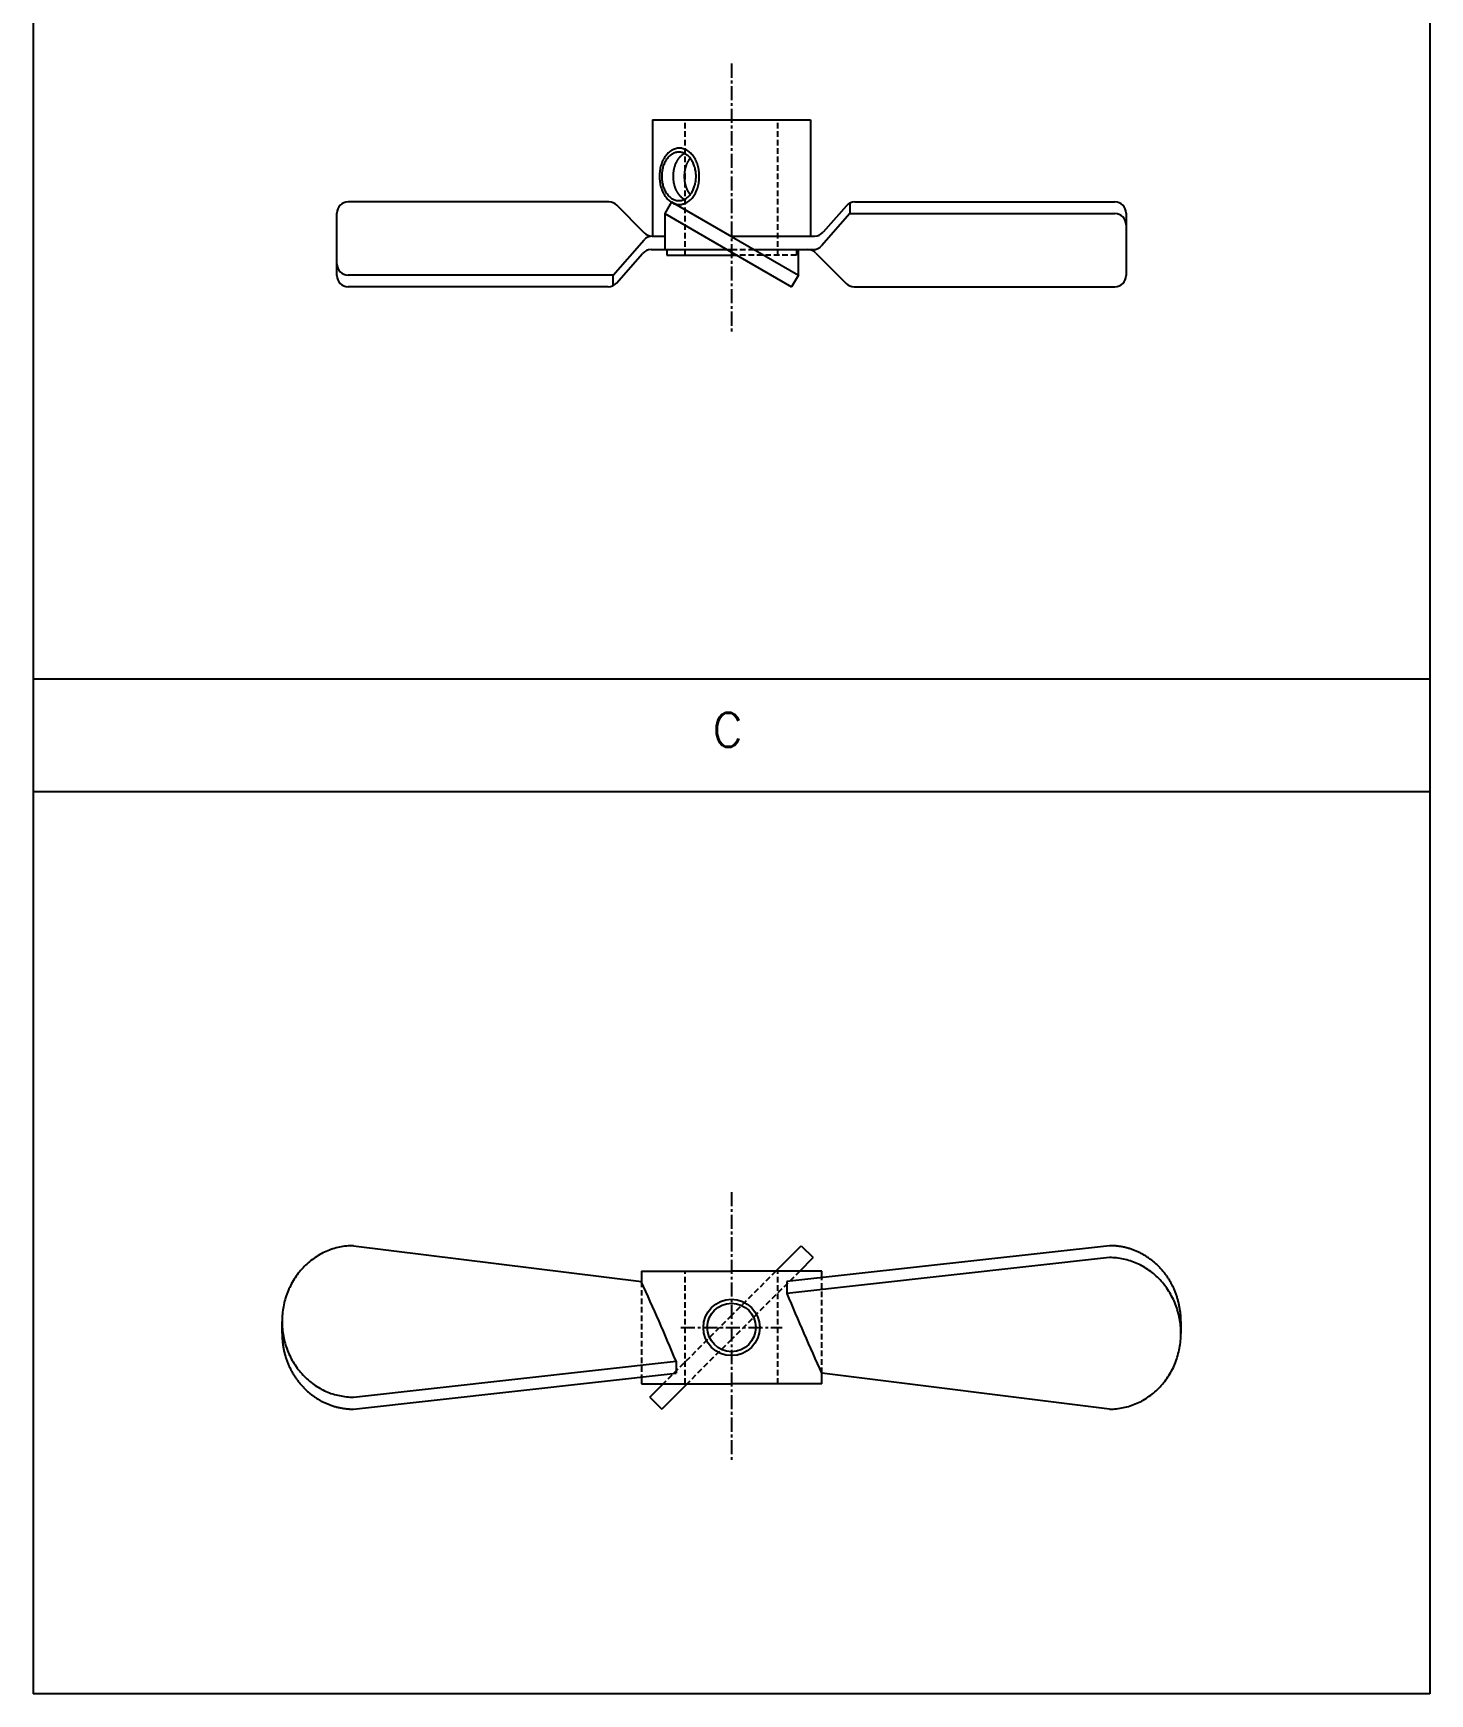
# Model space of a CAD drawing. Extents: x 248 to 1051, y -44 to 964.
# Drawn here: x 926.9 to 1050.8, y 126.1 to 273.4 of the extents above; entities that cross this region are included whole.
import ezdxf

# ---------------------------------------------------------------- set-up
doc = ezdxf.new("R2010")
doc.units = 0
doc.linetypes.add('CENTER', pattern=[2, 1.25, -0.25, 0.25, -0.25])
doc.linetypes.add('DASHED', pattern=[0.75, 0.5, -0.25])
doc.layers.get('0').update_dxf_attribs({"linetype": 'CONTINUOUS'})
doc.layers.add('CENTER', color=1, linetype='CENTER')
doc.styles.get("Standard").update_dxf_attribs({"font": 'txt.shx', "bigfont": 'bigfont.shx'})

# ---------------------------------------------------------------- blocks, each defined once
blk = doc.blocks.new('*U2')
at = {"color": 7, "linetype": 'CONTINUOUS'}
blk.add_text('C', height=3, dxfattribs=at).set_placement((493.82, 119.6))

msp = doc.modelspace()

# ---------------------------------------------------------------- linework, layer by layer
at = {"color": 7, "linetype": 'CONTINUOUS'}
for p, q in [((926.91, 396.11), (926.91, 126.11)), ((926.91, 396.11), (926.91, 126.11)), ((1050.79, 396.11), (1050.79, 126.11)), ((1050.79, 396.11), (1050.79, 126.11)), ((981.85, 265.71), (981.85, 255.41)), ((981.85, 265.71), (988.85, 265.71)), ((988.85, 265.71), (995.85, 265.71)), ((995.85, 265.71), (995.85, 255.41)), ((977.97, 258.45), (954.85, 258.45)), ((981.1, 255.71), (978.68, 258.15)), ((983.52, 258.45), (982.92, 257.41)), ((983.52, 258.45), (988.85, 255.37)), ((999.05, 258.11), (996.97, 255.75)), ((999.35, 258.34), (999.35, 257.41)), ((999.8, 258.45), (1022.85, 258.45)), ((953.85, 251.91), (953.85, 257.45)), ((982.92, 257.41), (982.92, 254.21)), ((982.92, 257.41), (988.85, 253.98)), ((999.35, 257.41), (996.83, 254.55)), ((999.35, 257.41), (1022.85, 257.41)), ((1023.85, 257.45), (1023.85, 251.91)), ((978.35, 251.95), (981.1, 255.07)), ((981.81, 255.41), (982.92, 255.41)), ((988.85, 255.41), (996.22, 255.41)), ((988.85, 255.37), (994.78, 251.95)), ((978.65, 251.25), (980.96, 253.87)), ((981.71, 254.21), (988.46, 254.21)), ((983.1, 254.21), (983.1, 253.71)), ((983.1, 253.71), (988.85, 253.71)), ((988.46, 254.21), (988.85, 254.21)), ((988.85, 253.98), (994.18, 250.91)), ((988.85, 253.71), (989.33, 253.71)), ((990.86, 254.21), (996.08, 254.21)), ((994.6, 254.21), (994.6, 253.71)), ((994.78, 251.95), (994.78, 254.21)), ((996.34, 253.91), (999.01, 251.21)), ((978.35, 251.95), (954.85, 251.95)), ((978.35, 251.01), (978.35, 251.95)), ((994.78, 251.95), (994.18, 250.91)), ((977.9, 250.91), (954.85, 250.91)), ((999.72, 250.91), (1022.85, 250.91)), ((1050.79, 216.11), (926.91, 216.11)), ((1050.79, 206.11), (926.91, 206.11)), ((955.31, 165.86), (980.85, 162.68)), ((992.79, 163.61), (995.03, 165.86)), ((1022.39, 165.86), (993.77, 162.68)), ((995.03, 165.86), (996.1, 164.8)), ((980.85, 163.61), (988.85, 163.61)), ((980.85, 163.61), (980.85, 162.68)), ((996.85, 163.61), (988.85, 163.61)), ((1022.39, 164.8), (993.77, 161.62)), ((994.91, 163.61), (996.1, 164.8)), ((996.85, 163.02), (996.85, 163.61)), ((993.77, 162.68), (993.77, 161.62)), ((948.98, 158.08), (948.98, 159.14)), ((1028.71, 159.14), (1028.71, 158.08)), ((955.31, 152.43), (983.93, 155.61)), ((983.93, 155.61), (983.93, 154.55)), ((955.31, 151.37), (983.93, 154.55)), ((980.85, 154.21), (980.85, 153.61)), ((980.85, 153.61), (988.85, 153.61)), ((981.6, 152.43), (982.79, 153.61)), ((984.91, 153.61), (982.66, 151.37)), ((996.85, 153.61), (988.85, 153.61)), ((1022.39, 151.37), (996.85, 154.55)), ((996.85, 153.61), (996.85, 154.55)), ((981.6, 152.43), (982.66, 151.37)), ((1050.79, 126.11), (926.91, 126.11)), ((1050.79, 126.11), (926.91, 126.11))]:
    msp.add_line(p, q, dxfattribs=at)
at = {"color": 3, "linetype": 'DASHED'}
for p, q in [((984.75, 253.71), (984.75, 265.71)), ((992.95, 253.71), (992.95, 265.71)), ((988.85, 254.21), (990.86, 254.21)), ((994.6, 253.71), (989.33, 253.71)), ((984.75, 153.61), (984.75, 163.61)), ((994.91, 163.61), (988.85, 157.55)), ((992.79, 163.61), (988.85, 159.67)), ((992.95, 153.61), (992.95, 163.61)), ((980.85, 162.68), (980.85, 154.21)), ((996.85, 154.55), (996.85, 163.02)), ((988.85, 159.67), (982.79, 153.61)), ((988.85, 157.55), (984.91, 153.61))]:
    msp.add_line(p, q, dxfattribs=at)
at = {"color": 7, "linetype": 'CONTINUOUS'}
for points in [[(984.22, 258.21, 0), (984.31, 258.21, 0), (984.4, 258.22, 0), (984.48, 258.24, 0), (984.57, 258.26, 0), (984.65, 258.28, 0), (984.74, 258.31, 0), (984.82, 258.35, 0), (984.9, 258.4, 0), (984.98, 258.45, 0), (985.06, 258.5, 0), (985.13, 258.56, 0), (985.21, 258.63, 0), (985.28, 258.7, 0), (985.35, 258.77, 0), (985.41, 258.86, 0), (985.47, 258.94, 0), (985.53, 259.03, 0), (985.59, 259.12, 0), (985.64, 259.22, 0), (985.69, 259.32, 0), (985.74, 259.42, 0), (985.78, 259.53, 0), (985.82, 259.64, 0), (985.86, 259.75, 0), (985.89, 259.87, 0), (985.92, 259.98, 0), (985.94, 260.1, 0), (985.96, 260.22, 0), (985.97, 260.34, 0), (985.98, 260.46, 0), (985.99, 260.58, 0), (985.99, 260.71, 0), (985.99, 260.83, 0), (985.98, 260.95, 0), (985.97, 261.07, 0), (985.96, 261.2, 0), (985.94, 261.31, 0), (985.92, 261.43, 0), (985.89, 261.55, 0), (985.86, 261.67, 0), (985.82, 261.78, 0), (985.78, 261.89, 0), (985.74, 261.99, 0), (985.69, 262.1, 0), (985.64, 262.2, 0), (985.59, 262.29, 0), (985.53, 262.39, 0), (985.47, 262.48, 0), (985.41, 262.56, 0), (985.35, 262.64, 0), (985.28, 262.72, 0), (985.21, 262.79, 0), (985.13, 262.85, 0), (985.06, 262.91, 0), (984.98, 262.97, 0), (984.9, 263.02, 0), (984.82, 263.06, 0), (984.74, 263.1, 0), (984.65, 263.13, 0), (984.57, 263.16, 0), (984.48, 263.18, 0), (984.4, 263.2, 0), (984.31, 263.2, 0), (984.22, 263.21, 0), (984.14, 263.2, 0), (984.05, 263.2, 0), (983.97, 263.18, 0), (983.88, 263.16, 0), (983.79, 263.13, 0), (983.71, 263.1, 0), (983.63, 263.06, 0), (983.55, 263.02, 0), (983.47, 262.97, 0), (983.39, 262.91, 0), (983.32, 262.85, 0), (983.24, 262.79, 0), (983.17, 262.72, 0), (983.1, 262.64, 0), (983.04, 262.56, 0), (982.97, 262.48, 0), (982.91, 262.39, 0), (982.86, 262.29, 0), (982.8, 262.2, 0), (982.75, 262.1, 0), (982.71, 261.99, 0), (982.66, 261.89, 0), (982.63, 261.78, 0), (982.59, 261.67, 0), (982.56, 261.55, 0), (982.53, 261.43, 0), (982.51, 261.31, 0), (982.49, 261.2, 0), (982.48, 261.07, 0), (982.47, 260.95, 0), (982.46, 260.83, 0), (982.46, 260.71, 0), (982.46, 260.58, 0), (982.47, 260.46, 0), (982.48, 260.34, 0), (982.49, 260.22, 0), (982.51, 260.1, 0), (982.53, 259.98, 0), (982.56, 259.87, 0), (982.59, 259.75, 0), (982.63, 259.64, 0), (982.66, 259.53, 0), (982.71, 259.42, 0), (982.75, 259.32, 0), (982.8, 259.22, 0), (982.86, 259.12, 0), (982.91, 259.03, 0), (982.97, 258.94, 0), (983.04, 258.86, 0), (983.1, 258.77, 0), (983.17, 258.7, 0), (983.24, 258.63, 0), (983.32, 258.56, 0), (983.39, 258.5, 0), (983.47, 258.45, 0), (983.55, 258.4, 0), (983.63, 258.35, 0), (983.71, 258.31, 0), (983.79, 258.28, 0), (983.88, 258.26, 0), (983.97, 258.24, 0), (984.05, 258.22, 0), (984.14, 258.21, 0), (984.22, 258.21, 0)], [(984.18, 258.56, 0), (984.25, 258.56, 0), (984.33, 258.57, 0), (984.4, 258.58, 0), (984.48, 258.6, 0), (984.55, 258.62, 0), (984.62, 258.65, 0), (984.69, 258.68, 0), (984.76, 258.72, 0), (984.83, 258.76, 0), (984.9, 258.81, 0), (984.96, 258.86, 0), (985.02, 258.92, 0), (985.09, 258.98, 0), (985.14, 259.05, 0), (985.2, 259.12, 0), (985.25, 259.19, 0), (985.3, 259.26, 0), (985.35, 259.34, 0), (985.4, 259.43, 0), (985.44, 259.51, 0), (985.48, 259.6, 0), (985.52, 259.69, 0), (985.55, 259.79, 0), (985.58, 259.88, 0), (985.61, 259.98, 0), (985.63, 260.08, 0), (985.65, 260.19, 0), (985.67, 260.29, 0), (985.68, 260.39, 0), (985.69, 260.5, 0), (985.7, 260.6, 0), (985.7, 260.71, 0), (985.7, 260.81, 0), (985.69, 260.92, 0), (985.68, 261.02, 0), (985.67, 261.13, 0), (985.65, 261.23, 0), (985.63, 261.33, 0), (985.61, 261.43, 0), (985.58, 261.53, 0), (985.55, 261.63, 0), (985.52, 261.72, 0), (985.48, 261.81, 0), (985.44, 261.9, 0), (985.4, 261.99, 0), (985.35, 262.07, 0), (985.3, 262.15, 0), (985.25, 262.23, 0), (985.2, 262.3, 0), (985.14, 262.37, 0), (985.09, 262.44, 0), (985.02, 262.5, 0), (984.96, 262.55, 0), (984.9, 262.6, 0), (984.83, 262.65, 0), (984.76, 262.69, 0), (984.69, 262.73, 0), (984.62, 262.76, 0), (984.55, 262.79, 0), (984.48, 262.82, 0), (984.4, 262.83, 0), (984.33, 262.85, 0), (984.25, 262.86, 0), (984.18, 262.86, 0), (984.1, 262.86, 0), (984.03, 262.85, 0), (983.96, 262.83, 0), (983.88, 262.82, 0), (983.81, 262.79, 0), (983.74, 262.76, 0), (983.67, 262.73, 0), (983.6, 262.69, 0), (983.53, 262.65, 0), (983.46, 262.6, 0), (983.4, 262.55, 0), (983.33, 262.5, 0), (983.27, 262.44, 0), (983.21, 262.37, 0), (983.16, 262.3, 0), (983.1, 262.23, 0), (983.05, 262.15, 0), (983, 262.07, 0), (982.96, 261.99, 0), (982.91, 261.9, 0), (982.88, 261.81, 0), (982.84, 261.72, 0), (982.8, 261.63, 0), (982.77, 261.53, 0), (982.75, 261.43, 0), (982.72, 261.33, 0), (982.7, 261.23, 0), (982.69, 261.13, 0), (982.67, 261.02, 0), (982.67, 260.92, 0), (982.66, 260.81, 0), (982.66, 260.71, 0), (982.66, 260.6, 0), (982.67, 260.5, 0), (982.67, 260.39, 0), (982.69, 260.29, 0), (982.7, 260.19, 0), (982.72, 260.08, 0), (982.75, 259.98, 0), (982.77, 259.88, 0), (982.8, 259.79, 0), (982.84, 259.69, 0), (982.88, 259.6, 0), (982.91, 259.51, 0), (982.96, 259.43, 0), (983, 259.34, 0), (983.05, 259.26, 0), (983.1, 259.19, 0), (983.16, 259.12, 0), (983.21, 259.05, 0), (983.27, 258.98, 0), (983.33, 258.92, 0), (983.4, 258.86, 0), (983.46, 258.81, 0), (983.53, 258.76, 0), (983.6, 258.72, 0), (983.67, 258.68, 0), (983.74, 258.65, 0), (983.81, 258.62, 0), (983.88, 258.6, 0), (983.96, 258.58, 0), (984.03, 258.57, 0), (984.1, 258.56, 0), (984.18, 258.56, 0)], [(984.68, 262.74, 0), (984.65, 262.72, 0), (984.62, 262.71, 0), (984.6, 262.69, 0), (984.57, 262.68, 0), (984.54, 262.66, 0), (984.52, 262.64, 0), (984.49, 262.62, 0), (984.46, 262.61, 0), (984.44, 262.58, 0), (984.41, 262.56, 0), (984.39, 262.54, 0), (984.36, 262.52, 0), (984.34, 262.5, 0), (984.31, 262.48, 0), (984.29, 262.45, 0), (984.27, 262.43, 0), (984.24, 262.4, 0), (984.22, 262.38, 0), (984.2, 262.35, 0), (984.17, 262.32, 0), (984.15, 262.3, 0), (984.13, 262.27, 0), (984.11, 262.24, 0), (984.09, 262.21, 0), (984.07, 262.18, 0), (984.05, 262.15, 0), (984.03, 262.12, 0), (984.01, 262.08, 0), (983.99, 262.05, 0), (983.98, 262.02, 0), (983.96, 261.99, 0), (983.94, 261.95, 0), (983.92, 261.92, 0), (983.91, 261.88, 0), (983.89, 261.85, 0), (983.88, 261.81, 0), (983.86, 261.78, 0), (983.85, 261.74, 0), (983.83, 261.71, 0), (983.82, 261.67, 0), (983.81, 261.63, 0), (983.79, 261.59, 0), (983.78, 261.56, 0), (983.77, 261.52, 0), (983.76, 261.48, 0), (983.75, 261.44, 0), (983.74, 261.4, 0), (983.73, 261.36, 0), (983.72, 261.32, 0), (983.71, 261.28, 0), (983.71, 261.24, 0), (983.7, 261.2, 0), (983.69, 261.16, 0), (983.69, 261.12, 0), (983.68, 261.08, 0), (983.68, 261.04, 0), (983.67, 261, 0), (983.67, 260.96, 0), (983.67, 260.92, 0), (983.66, 260.87, 0), (983.66, 260.83, 0), (983.66, 260.79, 0), (983.66, 260.75, 0), (983.66, 260.71, 0), (983.66, 260.67, 0), (983.66, 260.62, 0), (983.66, 260.58, 0), (983.66, 260.54, 0), (983.67, 260.5, 0), (983.67, 260.46, 0), (983.67, 260.42, 0), (983.68, 260.38, 0), (983.68, 260.34, 0), (983.69, 260.3, 0), (983.69, 260.25, 0), (983.7, 260.21, 0), (983.71, 260.17, 0), (983.71, 260.13, 0), (983.72, 260.09, 0), (983.73, 260.05, 0), (983.74, 260.01, 0), (983.75, 259.98, 0), (983.76, 259.94, 0), (983.77, 259.9, 0), (983.78, 259.86, 0), (983.79, 259.82, 0), (983.81, 259.78, 0), (983.82, 259.75, 0), (983.83, 259.71, 0), (983.85, 259.67, 0), (983.86, 259.64, 0), (983.88, 259.6, 0), (983.89, 259.57, 0), (983.91, 259.53, 0), (983.92, 259.5, 0), (983.94, 259.46, 0), (983.96, 259.43, 0), (983.98, 259.4, 0), (983.99, 259.36, 0), (984.01, 259.33, 0), (984.03, 259.3, 0), (984.05, 259.27, 0), (984.07, 259.24, 0), (984.09, 259.21, 0), (984.11, 259.18, 0), (984.13, 259.15, 0), (984.15, 259.12, 0), (984.17, 259.09, 0), (984.2, 259.07, 0), (984.22, 259.04, 0), (984.24, 259.01, 0), (984.27, 258.99, 0), (984.29, 258.96, 0), (984.31, 258.94, 0), (984.34, 258.92, 0), (984.36, 258.89, 0), (984.39, 258.87, 0), (984.41, 258.85, 0), (984.44, 258.83, 0), (984.46, 258.81, 0), (984.49, 258.79, 0), (984.52, 258.77, 0), (984.54, 258.75, 0), (984.57, 258.74, 0), (984.6, 258.72, 0), (984.62, 258.71, 0), (984.65, 258.69, 0), (984.68, 258.68, 0)], [(985.18, 262.33, 0), (985.16, 262.31, 0), (985.15, 262.29, 0), (985.13, 262.27, 0), (985.12, 262.25, 0), (985.11, 262.23, 0), (985.09, 262.21, 0), (985.08, 262.19, 0), (985.06, 262.17, 0), (985.05, 262.15, 0), (985.04, 262.12, 0), (985.02, 262.1, 0), (985.01, 262.08, 0), (985, 262.06, 0), (984.98, 262.04, 0), (984.97, 262.01, 0), (984.96, 261.99, 0), (984.95, 261.97, 0), (984.94, 261.94, 0), (984.92, 261.92, 0), (984.91, 261.9, 0), (984.9, 261.87, 0), (984.89, 261.85, 0), (984.88, 261.82, 0), (984.87, 261.8, 0), (984.86, 261.78, 0), (984.85, 261.75, 0), (984.84, 261.73, 0), (984.83, 261.7, 0), (984.82, 261.68, 0), (984.81, 261.65, 0), (984.8, 261.62, 0), (984.79, 261.6, 0), (984.79, 261.57, 0), (984.78, 261.55, 0), (984.77, 261.52, 0), (984.76, 261.49, 0), (984.76, 261.46, 0), (984.75, 261.44, 0), (984.74, 261.41, 0), (984.74, 261.38, 0), (984.73, 261.36, 0), (984.72, 261.33, 0), (984.72, 261.3, 0), (984.71, 261.27, 0), (984.71, 261.25, 0), (984.7, 261.22, 0), (984.7, 261.19, 0), (984.69, 261.16, 0), (984.69, 261.13, 0), (984.68, 261.11, 0), (984.68, 261.08, 0), (984.68, 261.05, 0), (984.67, 261.02, 0), (984.67, 260.99, 0), (984.67, 260.96, 0), (984.67, 260.94, 0), (984.66, 260.91, 0), (984.66, 260.88, 0), (984.66, 260.85, 0), (984.66, 260.82, 0), (984.66, 260.79, 0), (984.66, 260.76, 0), (984.66, 260.74, 0), (984.66, 260.71, 0), (984.66, 260.68, 0), (984.66, 260.65, 0), (984.66, 260.62, 0), (984.66, 260.59, 0), (984.66, 260.56, 0), (984.66, 260.54, 0), (984.66, 260.51, 0), (984.67, 260.48, 0), (984.67, 260.45, 0), (984.67, 260.42, 0), (984.67, 260.39, 0), (984.68, 260.37, 0), (984.68, 260.34, 0), (984.68, 260.31, 0), (984.69, 260.28, 0), (984.69, 260.25, 0), (984.7, 260.23, 0), (984.7, 260.2, 0), (984.71, 260.17, 0), (984.71, 260.14, 0), (984.72, 260.11, 0), (984.72, 260.09, 0), (984.73, 260.06, 0), (984.74, 260.03, 0), (984.74, 260, 0), (984.75, 259.98, 0), (984.76, 259.95, 0), (984.76, 259.92, 0), (984.77, 259.9, 0), (984.78, 259.87, 0), (984.79, 259.85, 0), (984.79, 259.82, 0), (984.8, 259.79, 0), (984.81, 259.77, 0), (984.82, 259.74, 0), (984.83, 259.71, 0), (984.84, 259.69, 0), (984.85, 259.67, 0), (984.86, 259.64, 0), (984.87, 259.62, 0), (984.88, 259.59, 0), (984.89, 259.57, 0), (984.9, 259.54, 0), (984.91, 259.52, 0), (984.92, 259.49, 0), (984.94, 259.47, 0), (984.95, 259.45, 0), (984.96, 259.42, 0), (984.97, 259.4, 0), (984.98, 259.38, 0), (985, 259.36, 0), (985.01, 259.33, 0), (985.02, 259.31, 0), (985.04, 259.29, 0), (985.05, 259.27, 0), (985.06, 259.25, 0), (985.08, 259.23, 0), (985.09, 259.21, 0), (985.11, 259.19, 0), (985.12, 259.17, 0), (985.13, 259.15, 0), (985.15, 259.13, 0), (985.16, 259.11, 0), (985.18, 259.09, 0)], [(955.31, 165.86, 0), (955.15, 165.86, 0), (955, 165.85, 0), (954.84, 165.84, 0), (954.69, 165.83, 0), (954.53, 165.81, 0), (954.38, 165.79, 0), (954.23, 165.76, 0), (954.07, 165.73, 0), (953.92, 165.7, 0), (953.77, 165.66, 0), (953.62, 165.62, 0), (953.47, 165.57, 0), (953.32, 165.52, 0), (953.18, 165.47, 0), (953.03, 165.41, 0), (952.89, 165.35, 0), (952.75, 165.28, 0), (952.6, 165.22, 0), (952.46, 165.14, 0), (952.33, 165.07, 0), (952.19, 164.99, 0), (952.06, 164.91, 0), (951.92, 164.82, 0), (951.79, 164.73, 0), (951.67, 164.64, 0), (951.54, 164.54, 0), (951.42, 164.44, 0), (951.3, 164.34, 0), (951.18, 164.23, 0), (951.06, 164.12, 0), (950.95, 164.01, 0), (950.84, 163.89, 0), (950.73, 163.78, 0), (950.62, 163.66, 0), (950.52, 163.53, 0), (950.42, 163.41, 0), (950.32, 163.28, 0), (950.23, 163.15, 0), (950.14, 163.01, 0), (950.05, 162.88, 0), (949.97, 162.74, 0), (949.88, 162.6, 0), (949.8, 162.46, 0), (949.73, 162.31, 0), (949.66, 162.16, 0), (949.59, 162.02, 0), (949.53, 161.87, 0), (949.47, 161.72, 0), (949.41, 161.56, 0), (949.35, 161.41, 0), (949.3, 161.25, 0), (949.26, 161.09, 0), (949.21, 160.94, 0), (949.17, 160.78, 0), (949.14, 160.62, 0), (949.11, 160.45, 0), (949.08, 160.29, 0), (949.05, 160.13, 0), (949.03, 159.97, 0), (949.01, 159.8, 0), (949, 159.64, 0), (948.99, 159.47, 0), (948.99, 159.31, 0), (948.98, 159.14, 0), (948.99, 158.98, 0), (948.99, 158.81, 0), (949, 158.65, 0), (949.01, 158.49, 0), (949.03, 158.32, 0), (949.05, 158.16, 0), (949.08, 158, 0), (949.11, 157.83, 0), (949.14, 157.67, 0), (949.17, 157.51, 0), (949.21, 157.35, 0), (949.26, 157.19, 0), (949.3, 157.04, 0), (949.35, 156.88, 0), (949.41, 156.73, 0), (949.47, 156.57, 0), (949.53, 156.42, 0), (949.59, 156.27, 0), (949.66, 156.12, 0), (949.73, 155.98, 0), (949.8, 155.83, 0), (949.88, 155.69, 0), (949.97, 155.55, 0), (950.05, 155.41, 0), (950.14, 155.28, 0), (950.23, 155.14, 0), (950.32, 155.01, 0), (950.42, 154.88, 0), (950.52, 154.76, 0), (950.62, 154.63, 0), (950.73, 154.51, 0), (950.84, 154.39, 0), (950.95, 154.28, 0), (951.06, 154.17, 0), (951.18, 154.06, 0), (951.3, 153.95, 0), (951.42, 153.85, 0), (951.54, 153.75, 0), (951.67, 153.65, 0), (951.79, 153.56, 0), (951.92, 153.47, 0), (952.06, 153.38, 0), (952.19, 153.3, 0), (952.33, 153.22, 0), (952.46, 153.14, 0), (952.6, 153.07, 0), (952.75, 153, 0), (952.89, 152.94, 0), (953.03, 152.88, 0), (953.18, 152.82, 0), (953.32, 152.76, 0), (953.47, 152.72, 0), (953.62, 152.67, 0), (953.77, 152.63, 0), (953.92, 152.59, 0), (954.07, 152.56, 0), (954.23, 152.53, 0), (954.38, 152.5, 0), (954.53, 152.48, 0), (954.69, 152.46, 0), (954.84, 152.44, 0), (955, 152.43, 0), (955.15, 152.43, 0), (955.31, 152.43, 0)], [(1028.71, 159.14, 0), (1028.71, 159.23, 0), (1028.71, 159.31, 0), (1028.71, 159.39, 0), (1028.7, 159.47, 0), (1028.7, 159.56, 0), (1028.69, 159.64, 0), (1028.69, 159.72, 0), (1028.68, 159.8, 0), (1028.67, 159.88, 0), (1028.66, 159.97, 0), (1028.65, 160.05, 0), (1028.64, 160.13, 0), (1028.63, 160.21, 0), (1028.62, 160.29, 0), (1028.6, 160.37, 0), (1028.59, 160.45, 0), (1028.57, 160.53, 0), (1028.56, 160.62, 0), (1028.54, 160.7, 0), (1028.52, 160.78, 0), (1028.5, 160.86, 0), (1028.48, 160.94, 0), (1028.46, 161.01, 0), (1028.44, 161.09, 0), (1028.42, 161.17, 0), (1028.39, 161.25, 0), (1028.37, 161.33, 0), (1028.34, 161.41, 0), (1028.31, 161.48, 0), (1028.29, 161.56, 0), (1028.26, 161.64, 0), (1028.23, 161.72, 0), (1028.2, 161.79, 0), (1028.17, 161.87, 0), (1028.14, 161.94, 0), (1028.1, 162.02, 0), (1028.07, 162.09, 0), (1028.04, 162.16, 0), (1028, 162.24, 0), (1027.96, 162.31, 0), (1027.93, 162.38, 0), (1027.89, 162.46, 0), (1027.85, 162.53, 0), (1027.81, 162.6, 0), (1027.77, 162.67, 0), (1027.73, 162.74, 0), (1027.69, 162.81, 0), (1027.64, 162.88, 0), (1027.6, 162.94, 0), (1027.56, 163.01, 0), (1027.51, 163.08, 0), (1027.47, 163.15, 0), (1027.42, 163.21, 0), (1027.37, 163.28, 0), (1027.32, 163.34, 0), (1027.28, 163.41, 0), (1027.23, 163.47, 0), (1027.18, 163.53, 0), (1027.12, 163.59, 0), (1027.07, 163.66, 0), (1027.02, 163.72, 0), (1026.97, 163.78, 0), (1026.91, 163.84, 0), (1026.86, 163.89, 0), (1026.8, 163.95, 0), (1026.75, 164.01, 0), (1026.69, 164.07, 0), (1026.63, 164.12, 0), (1026.58, 164.18, 0), (1026.52, 164.23, 0), (1026.46, 164.28, 0), (1026.4, 164.34, 0), (1026.34, 164.39, 0), (1026.28, 164.44, 0), (1026.22, 164.49, 0), (1026.15, 164.54, 0), (1026.09, 164.59, 0), (1026.03, 164.64, 0), (1025.96, 164.68, 0), (1025.9, 164.73, 0), (1025.84, 164.78, 0), (1025.77, 164.82, 0), (1025.7, 164.86, 0), (1025.64, 164.91, 0), (1025.57, 164.95, 0), (1025.5, 164.99, 0), (1025.44, 165.03, 0), (1025.37, 165.07, 0), (1025.3, 165.11, 0), (1025.23, 165.14, 0), (1025.16, 165.18, 0), (1025.09, 165.22, 0), (1025.02, 165.25, 0), (1024.95, 165.28, 0), (1024.88, 165.32, 0), (1024.81, 165.35, 0), (1024.74, 165.38, 0), (1024.66, 165.41, 0), (1024.59, 165.44, 0), (1024.52, 165.47, 0), (1024.44, 165.5, 0), (1024.37, 165.52, 0), (1024.3, 165.55, 0), (1024.22, 165.57, 0), (1024.15, 165.6, 0), (1024.07, 165.62, 0), (1024, 165.64, 0), (1023.92, 165.66, 0), (1023.85, 165.68, 0), (1023.77, 165.7, 0), (1023.7, 165.72, 0), (1023.62, 165.73, 0), (1023.54, 165.75, 0), (1023.47, 165.76, 0), (1023.39, 165.78, 0), (1023.32, 165.79, 0), (1023.24, 165.8, 0), (1023.16, 165.81, 0), (1023.08, 165.82, 0), (1023.01, 165.83, 0), (1022.93, 165.84, 0), (1022.85, 165.84, 0), (1022.78, 165.85, 0), (1022.7, 165.85, 0), (1022.62, 165.86, 0), (1022.54, 165.86, 0), (1022.47, 165.86, 0), (1022.39, 165.86, 0)], [(1022.39, 151.37, 0), (1022.54, 151.37, 0), (1022.7, 151.37, 0), (1022.85, 151.38, 0), (1023.01, 151.4, 0), (1023.16, 151.42, 0), (1023.32, 151.44, 0), (1023.47, 151.47, 0), (1023.62, 151.5, 0), (1023.77, 151.53, 0), (1023.92, 151.57, 0), (1024.07, 151.61, 0), (1024.22, 151.66, 0), (1024.37, 151.71, 0), (1024.52, 151.76, 0), (1024.66, 151.82, 0), (1024.81, 151.88, 0), (1024.95, 151.94, 0), (1025.09, 152.01, 0), (1025.23, 152.08, 0), (1025.37, 152.16, 0), (1025.5, 152.24, 0), (1025.64, 152.32, 0), (1025.77, 152.41, 0), (1025.9, 152.5, 0), (1026.03, 152.59, 0), (1026.15, 152.69, 0), (1026.28, 152.79, 0), (1026.4, 152.89, 0), (1026.52, 153, 0), (1026.63, 153.11, 0), (1026.75, 153.22, 0), (1026.86, 153.33, 0), (1026.97, 153.45, 0), (1027.07, 153.57, 0), (1027.18, 153.7, 0), (1027.28, 153.82, 0), (1027.37, 153.95, 0), (1027.47, 154.08, 0), (1027.56, 154.22, 0), (1027.64, 154.35, 0), (1027.73, 154.49, 0), (1027.81, 154.63, 0), (1027.89, 154.77, 0), (1027.96, 154.92, 0), (1028.04, 155.06, 0), (1028.1, 155.21, 0), (1028.17, 155.36, 0), (1028.23, 155.51, 0), (1028.29, 155.67, 0), (1028.34, 155.82, 0), (1028.39, 155.98, 0), (1028.44, 156.13, 0), (1028.48, 156.29, 0), (1028.52, 156.45, 0), (1028.56, 156.61, 0), (1028.59, 156.77, 0), (1028.62, 156.94, 0), (1028.64, 157.1, 0), (1028.66, 157.26, 0), (1028.68, 157.43, 0), (1028.69, 157.59, 0), (1028.7, 157.75, 0), (1028.71, 157.92, 0), (1028.71, 158.08, 0), (1028.71, 158.25, 0), (1028.7, 158.41, 0), (1028.69, 158.58, 0), (1028.68, 158.74, 0), (1028.66, 158.91, 0), (1028.64, 159.07, 0), (1028.62, 159.23, 0), (1028.59, 159.39, 0), (1028.56, 159.56, 0), (1028.52, 159.72, 0), (1028.48, 159.88, 0), (1028.44, 160.03, 0), (1028.39, 160.19, 0), (1028.34, 160.35, 0), (1028.29, 160.5, 0), (1028.23, 160.65, 0), (1028.17, 160.81, 0), (1028.1, 160.96, 0), (1028.04, 161.1, 0), (1027.96, 161.25, 0), (1027.89, 161.39, 0), (1027.81, 161.54, 0), (1027.73, 161.68, 0), (1027.64, 161.81, 0), (1027.56, 161.95, 0), (1027.47, 162.09, 0), (1027.37, 162.22, 0), (1027.28, 162.34, 0), (1027.18, 162.47, 0), (1027.07, 162.59, 0), (1026.97, 162.72, 0), (1026.86, 162.83, 0), (1026.75, 162.95, 0), (1026.63, 163.06, 0), (1026.52, 163.17, 0), (1026.4, 163.28, 0), (1026.28, 163.38, 0), (1026.15, 163.48, 0), (1026.03, 163.57, 0), (1025.9, 163.67, 0), (1025.77, 163.76, 0), (1025.64, 163.84, 0), (1025.5, 163.93, 0), (1025.37, 164.01, 0), (1025.23, 164.08, 0), (1025.09, 164.16, 0), (1024.95, 164.22, 0), (1024.81, 164.29, 0), (1024.66, 164.35, 0), (1024.52, 164.41, 0), (1024.37, 164.46, 0), (1024.22, 164.51, 0), (1024.07, 164.56, 0), (1023.92, 164.6, 0), (1023.77, 164.64, 0), (1023.62, 164.67, 0), (1023.47, 164.7, 0), (1023.32, 164.73, 0), (1023.16, 164.75, 0), (1023.01, 164.77, 0), (1022.85, 164.78, 0), (1022.7, 164.79, 0), (1022.54, 164.8, 0), (1022.39, 164.8, 0)], [(948.98, 158.08, 0), (948.98, 158, 0), (948.99, 157.92, 0), (948.99, 157.84, 0), (948.99, 157.75, 0), (949, 157.67, 0), (949, 157.59, 0), (949.01, 157.51, 0), (949.01, 157.43, 0), (949.02, 157.34, 0), (949.03, 157.26, 0), (949.04, 157.18, 0), (949.05, 157.1, 0), (949.06, 157.02, 0), (949.08, 156.94, 0), (949.09, 156.85, 0), (949.11, 156.77, 0), (949.12, 156.69, 0), (949.14, 156.61, 0), (949.15, 156.53, 0), (949.17, 156.45, 0), (949.19, 156.37, 0), (949.21, 156.29, 0), (949.23, 156.21, 0), (949.26, 156.13, 0), (949.28, 156.06, 0), (949.3, 155.98, 0), (949.33, 155.9, 0), (949.35, 155.82, 0), (949.38, 155.74, 0), (949.41, 155.67, 0), (949.44, 155.59, 0), (949.47, 155.51, 0), (949.5, 155.44, 0), (949.53, 155.36, 0), (949.56, 155.29, 0), (949.59, 155.21, 0), (949.62, 155.14, 0), (949.66, 155.06, 0), (949.69, 154.99, 0), (949.73, 154.92, 0), (949.77, 154.84, 0), (949.8, 154.77, 0), (949.84, 154.7, 0), (949.88, 154.63, 0), (949.92, 154.56, 0), (949.97, 154.49, 0), (950.01, 154.42, 0), (950.05, 154.35, 0), (950.09, 154.28, 0), (950.14, 154.22, 0), (950.18, 154.15, 0), (950.23, 154.08, 0), (950.27, 154.02, 0), (950.32, 153.95, 0), (950.37, 153.89, 0), (950.42, 153.82, 0), (950.47, 153.76, 0), (950.52, 153.7, 0), (950.57, 153.63, 0), (950.62, 153.57, 0), (950.67, 153.51, 0), (950.73, 153.45, 0), (950.78, 153.39, 0), (950.84, 153.33, 0), (950.89, 153.28, 0), (950.95, 153.22, 0), (951, 153.16, 0), (951.06, 153.11, 0), (951.12, 153.05, 0), (951.18, 153, 0), (951.24, 152.94, 0), (951.3, 152.89, 0), (951.36, 152.84, 0), (951.42, 152.79, 0), (951.48, 152.74, 0), (951.54, 152.69, 0), (951.6, 152.64, 0), (951.67, 152.59, 0), (951.73, 152.54, 0), (951.79, 152.5, 0), (951.86, 152.45, 0), (951.92, 152.41, 0), (951.99, 152.36, 0), (952.06, 152.32, 0), (952.12, 152.28, 0), (952.19, 152.24, 0), (952.26, 152.2, 0), (952.33, 152.16, 0), (952.39, 152.12, 0), (952.46, 152.08, 0), (952.53, 152.05, 0), (952.6, 152.01, 0), (952.67, 151.98, 0), (952.75, 151.94, 0), (952.82, 151.91, 0), (952.89, 151.88, 0), (952.96, 151.85, 0), (953.03, 151.82, 0), (953.1, 151.79, 0), (953.18, 151.76, 0), (953.25, 151.73, 0), (953.32, 151.71, 0), (953.4, 151.68, 0), (953.47, 151.66, 0), (953.55, 151.63, 0), (953.62, 151.61, 0), (953.7, 151.59, 0), (953.77, 151.57, 0), (953.85, 151.55, 0), (953.92, 151.53, 0), (954, 151.51, 0), (954.07, 151.5, 0), (954.15, 151.48, 0), (954.23, 151.47, 0), (954.3, 151.45, 0), (954.38, 151.44, 0), (954.46, 151.43, 0), (954.53, 151.42, 0), (954.61, 151.41, 0), (954.69, 151.4, 0), (954.76, 151.39, 0), (954.84, 151.38, 0), (954.92, 151.38, 0), (955, 151.37, 0), (955.07, 151.37, 0), (955.15, 151.37, 0), (955.23, 151.37, 0), (955.31, 151.37, 0)]]:
    msp.add_polyline3d(points, dxfattribs=at)
for radius in [2.5, 2.15]:
    msp.add_circle((988.85, 158.61), radius, dxfattribs=at)
for centre, radius, start, end in [((954.85, 257.45), 1, 90, 180), ((977.97, 257.45), 1, 44.6278, 90), ((999.8, 257.45), 1, 90, 138.6246), ((1022.85, 257.45), 1, 0, 90), ((1022.85, 256.41), 1, 0, 90), ((981.81, 256.41), 1, 224.6278, 270), ((981.85, 254.41), 1, 90, 138.6246), ((996.22, 256.41), 1, 270, 318.6246), ((981.71, 253.21), 1, 90, 138.6246), ((995.63, 253.21), 1, 44.6278, 90), ((996.08, 255.21), 1, 270, 318.6246), ((954.85, 252.95), 1, 180, 270), ((954.85, 251.91), 1, 180, 270), ((1022.85, 251.91), 1, 270, 0), ((977.9, 251.91), 1, 270, 318.6246), ((999.72, 251.91), 1, 224.6278, 270), ((782.31, 71.94), 218.29, 22.5368, 24.5616), ((1195.38, 245.28), 218.29, 202.5368, 204.5616)]:
    msp.add_arc(centre, radius, start, end, dxfattribs=at)
at = {"layer": 'CENTER', "color": 1, "linetype": 'CENTER'}
for p, q in [((988.85, 270.71), (988.85, 246.71)), ((988.85, 170.61), (988.85, 146.61)), ((984.35, 158.61), (993.35, 158.61))]:
    msp.add_line(p, q, dxfattribs=at)

# ---------------------------------------------------------------- block references
at = {"color": 7, "linetype": 'CONTINUOUS'}
msp.add_blockref('*U2', (493.33, 90.52), dxfattribs=at)

doc.saveas('drawing.dxf')
